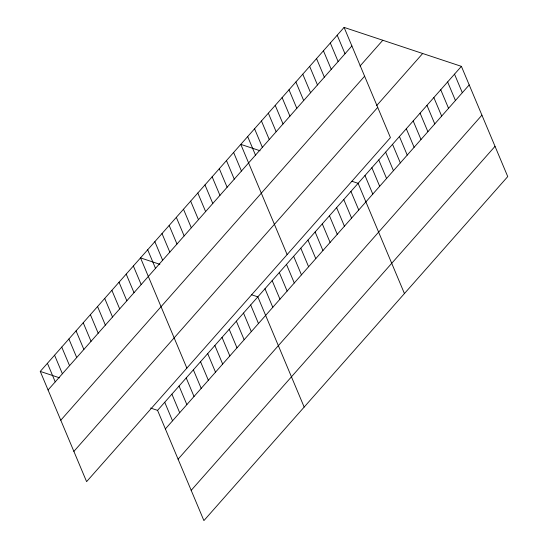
<?xml version="1.0" encoding="UTF-8"?>
<svg xmlns="http://www.w3.org/2000/svg" width="548" height="548" viewBox="0 0 548 548"><rect width="100%" height="100%" fill="white"/><g stroke="black" fill="none" stroke-linecap="round" stroke-linejoin="round"><path stroke-width="0.82" d="M344.096 27.4L390.429 137.63L86.598 481.644L40.257 371.414L344.096 27.4L461.402 66.356L507.743 176.586L203.904 520.6L157.571 410.37L150.597 408.055M48.066 389.984L351.898 45.963M360.029 66.048L382.805 40.257M60.78 420.234L364.612 76.213M376.599 105.682L422.693 53.498M73.884 451.394L377.716 107.381M157.571 410.37L461.402 66.356M165.373 428.933L469.204 84.919M178.086 459.183L481.925 115.169M191.19 490.35L495.022 146.337M260.149 150.796L240.791 144.364L287.131 254.594M351.905 181.265L358.097 183.32L404.438 293.55M159.879 264.321L140.528 257.889L186.861 368.119M251.642 294.79L257.834 296.845L304.167 407.075M40.257 371.414L59.616 377.846M454.518 74.151L462.32 92.715M447.627 81.947L455.436 100.517M440.743 89.749L448.545 108.312M433.852 97.544L441.661 116.108M426.967 105.339L434.77 123.91M420.083 113.141L427.885 131.705M413.192 120.937L421.001 139.5M406.308 128.732L414.11 147.302M399.424 136.534L407.226 155.098M392.532 144.329L400.335 162.893M337.205 35.195L345.014 53.766M385.648 152.125L393.45 170.695M330.321 42.997L338.123 61.561M378.757 159.927L386.566 178.49M323.436 50.793L331.239 69.356M371.873 167.722L379.675 186.286M316.545 58.588L324.354 77.158M364.989 175.518L372.791 194.088M309.661 66.39L317.463 84.954M302.77 74.186L310.579 92.749M350.939 191.43L358.741 209.994M295.886 81.981L303.688 100.551M343.774 199.534L351.576 218.104M289.002 89.783L296.804 108.346M336.616 207.644L344.418 226.208M282.11 97.578L289.919 116.142M329.451 215.754L337.253 234.318M275.226 105.374L283.028 123.944M322.293 223.865L330.095 242.428M268.342 113.176L276.144 131.739M315.127 231.975L322.93 250.539M261.451 120.971L269.253 139.541M307.969 240.079L315.771 258.649M254.567 128.773L262.369 147.337M300.804 248.189L308.606 266.753M247.675 136.568L255.484 155.132M293.646 256.3L301.448 274.863M286.481 264.41L294.283 282.974M233.626 152.474L241.435 171.038M279.316 272.514L287.125 291.084M226.468 160.585L234.27 179.148M272.157 280.624L279.959 299.194M219.303 168.695L227.112 187.258M264.992 288.734L272.801 307.298M212.145 176.799L219.947 195.369M204.979 184.909L212.788 203.472M250.669 304.955L258.478 323.519M197.821 193.019L205.623 211.583M243.511 313.059L251.313 331.629M190.656 201.13L198.465 219.693M236.346 321.169L244.155 339.733M183.498 209.24L191.3 227.804M229.187 329.28L236.989 347.843M176.333 217.344L184.142 235.914M222.022 337.39L229.831 355.953M169.174 225.454L176.977 244.018M214.864 345.5L222.666 364.064M162.009 233.564L169.818 252.128M207.699 353.604L215.508 372.174M154.851 241.675L162.653 260.238M200.541 361.714L208.343 380.278M147.686 249.778L155.495 268.349M193.376 369.825L201.185 388.388M186.217 377.935L194.019 396.499M133.363 265.999L141.165 284.563M179.052 386.039L186.861 404.609M126.204 274.11L134.007 292.673M171.894 394.149L179.696 412.719M119.039 282.22L126.841 300.784M164.729 402.259L172.538 420.823M111.881 290.324L119.683 308.894M104.716 298.434L112.518 317.004M97.558 306.544L105.36 325.108M90.393 314.655L98.195 333.218M83.234 322.765L91.037 341.329M76.069 330.869L83.871 349.439M68.904 338.979L76.713 357.543M61.746 347.09L69.548 365.653M54.581 355.2L62.39 373.763M47.423 363.303L55.225 381.874"/></g></svg>
